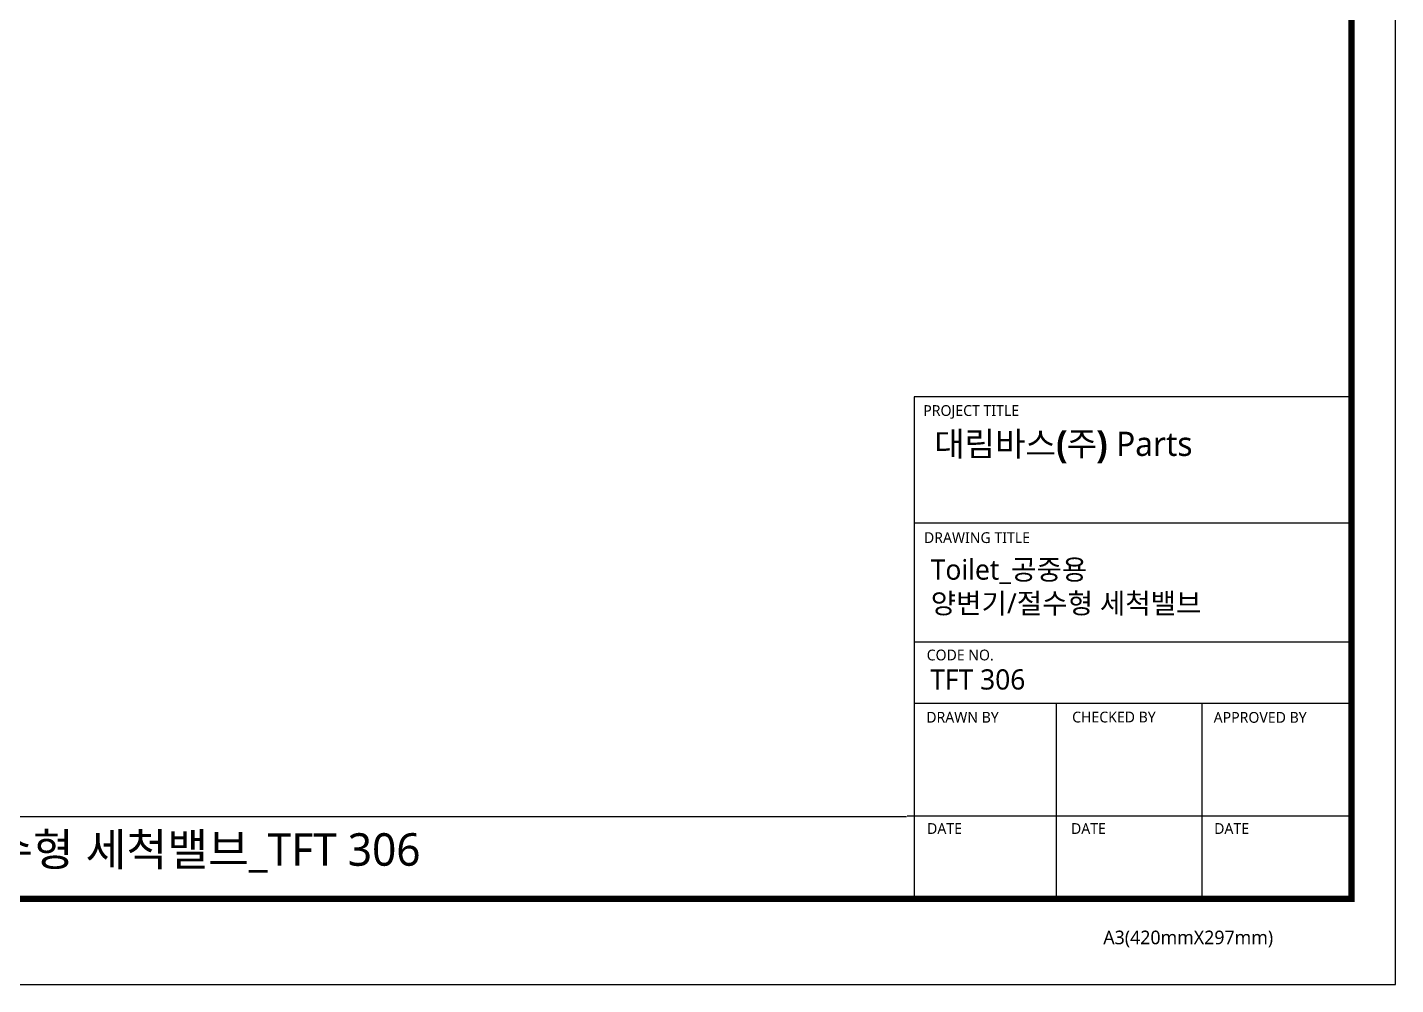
# Model space of a CAD drawing. Extents: x 16296676957 to 16296678259, y -37409617882 to -37409616928.
# Drawn here: x 16296677608 to 16296678259, y -37409617882 to -37409617426 of the extents above; entities that cross this region are included whole.
import ezdxf

# ---------------------------------------------------------------- set-up
doc = ezdxf.new("R2010")
doc.units = 0
doc.header["$LTSCALE"] = 10
doc.header["$MEASUREMENT"] = 0
doc.layers.get('0').update_dxf_attribs({"linetype": 'CONTINUOUS'})
doc.styles.add('Daelim Dimension', font='')
doc.styles.get('Daelim Dimension').set_extended_font_data('NanumGothic')

msp = doc.modelspace()

# ---------------------------------------------------------------- linework, layer by layer
at = {"color": 5, "ltscale": 40}
for p, q in [((16296678237.4837704, -37409617602.0887833), (16296678029.3975697, -37409617602.0887833)), ((16296678237.4837704, -37409617662.234787), (16296678029.3975697, -37409617662.234787)), ((16296678237.4837704, -37409617662.234787), (16296678029.3975697, -37409617662.234787)), ((16296678237.4837704, -37409617718.8141937), (16296678029.3975697, -37409617718.8141937)), ((16296678237.4837704, -37409617718.8141937), (16296678029.3975697, -37409617718.8141937)), ((16296678237.4837704, -37409617747.995491), (16296678029.3975697, -37409617747.995491)), ((16296678237.4837704, -37409617747.995491), (16296678029.3975697, -37409617747.995491)), ((16296678096.9857807, -37409617747.995491), (16296678096.9857807, -37409617840.8894424)), ((16296678166.3508701, -37409617747.995491), (16296678166.3508701, -37409617840.8894424)), ((16296678237.4837704, -37409617801.6567764), (16296678026.1084709, -37409617801.6567764)), ((16296678237.4837704, -37409617801.6567764), (16296678031.0187702, -37409617801.6567764)), ((16296678237.4837704, -37409617840.8894424), (16296678059.1533508, -37409617840.8894424))]:
    msp.add_line(p, q, dxfattribs=at)
at = {"color": 5, "ltscale": 0.5}
msp.add_line((16296678029.3975697, -37409617602.0887833), (16296678029.3975697, -37409617842.14814), dxfattribs=at)
at = {"color": 5}
msp.add_line((16296676977.48353, -37409617801.8055801), (16296678025.8581009, -37409617801.8055801), dxfattribs=at)
at = {"ltscale": 0.5}
msp.add_lwpolyline([(16296676956.5471497, -37409617881.739357), (16296678258.5471497, -37409617881.739357), (16296678258.5471497, -37409616927.739357), (16296676956.5471497, -37409616927.739357)], close=True, dxfattribs=at)
at = {"color": 5, "linetype": 'ByBlock', "lineweight": 200, "const_width": 3}
msp.add_lwpolyline([(16296676977.48353, -37409617840.8899307), (16296678237.48353, -37409617840.8899307), (16296678237.48353, -37409616949.8899307), (16296676977.48353, -37409616949.8899307)], close=True, dxfattribs=at)

# ---------------------------------------------------------------- texts
at = {"color": 5, "ltscale": 40, "style": 'Daelim Dimension'}
for s, height, p in [('PROJECT TITLE', 5.138022536, (16296678033.8026905, -37409617611.1457596)), ('DRAWING TITLE', 5.138022536, (16296678034.1320992, -37409617671.6175308)), ('CODE NO.', 5.13802254, (16296678035.4205894, -37409617727.4614868)), ('DRAWN BY', 5.13802254, (16296678035.219101, -37409617757.0782928)), ('CHECKED BY', 5.13802254, (16296678104.6394501, -37409617756.9871597)), ('APPROVED BY', 5.138022536, (16296678171.9662209, -37409617757.1531067)), ('DATE', 5.13802254, (16296678035.6204109, -37409617810.0342789)), ('DATE', 5.13802254, (16296678104.0930805, -37409617810.0342789)), ('DATE', 5.13802254, (16296678172.2024899, -37409617810.0342789)), ('A3(420mmX297mm)', 6.484742651, (16296678119.4536495, -37409617862.5213394))]:
    msp.add_text(s, height=height, dxfattribs=at).set_placement(p)
at = {"attachment_point": 1, "style": 'Daelim Dimension'}
for s, insert, char_height, width in [('{\\fPretendard Variable SemiBold|b0|i0|c129|p2;\\C7;대림바스(주)} Parts', (16296678038.9908791, -37409617618.6392517), 11.537229763, 185.429388614), (' Toilet_공중용\\P 양변기/절수형 세척밸브', (16296678034.1077995, -37409617679.4274902), 9.63144, 210.093530526), ('TFT 306', (16296678037.1191998, -37409617731.7073669), 9.63144, 162.087286591)]:
    msp.add_mtext(s, dxfattribs=dict(at, insert=insert, char_height=char_height, width=width))
at = {"color": 2, "insert": (16296677194.1058502, -37409617809.6982422), "char_height": 15.4791, "width": 915.611415949, "attachment_point": 1, "style": 'Daelim Dimension'}
msp.add_mtext('{\\fPretendard Variable SemiBold|b0|i0|c129|p2;대림바스(주)}_Parts _Toilet_{\\fGulim|b0|i0|c129|p50;공중용}_{\\fGulim|b0|i0|c129|p50;양변기}/{\\fGulim|b0|i0|c129|p50;절수형 세척밸브}_TFT 306', dxfattribs=at)

doc.saveas('drawing.dxf')
